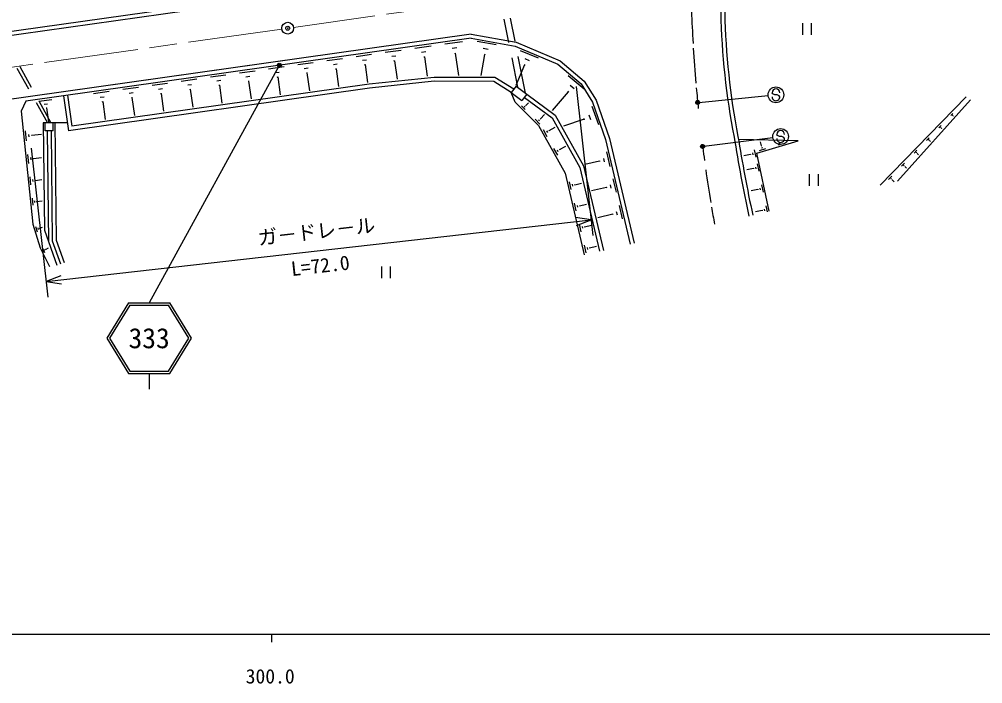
# Model space of a CAD drawing. Units: millimetres, scale not verified. Extents: x 40000 to 680000, y 20000 to 380000.
# Drawn here: x 335932 to 458459, y 198715 to 283215 of the extents above; entities that cross this region are included whole.
import ezdxf
from ezdxf.enums import TextEntityAlignment as Align

# ---------------------------------------------------------------- set-up
doc = ezdxf.new("R2010")
doc.units = ezdxf.units.MM
doc.header["$LTSCALE"] = 1000
doc.header["$PDMODE"] = 32
doc.header["$PDSIZE"] = 500
doc.linetypes.add('CHAIN', pattern=[18.5, 12, -1.5, 3.5, -1.5])
for name, color, linetype, lineweight in [('M-BGD', 7, 'Continuous', 25), ('M-BMK', 2, 'CHAIN', 13), ('M-BMK-SRVR', 3, 'Continuous', 25), ('M-STR-STRC', 7, 'Continuous', 25), ('M-TTL-BAND', 7, 'Continuous', 25)]:
    doc.layers.add(name, color=color, linetype=linetype, lineweight=lineweight)
doc.styles.add('@ＭＳ ゴシック', font='')
doc.styles.add('ＭＳ ゴシック', font='')
doc.styles.get('@ＭＳ ゴシック').set_extended_font_data('@MS Gothic')
doc.styles.get('ＭＳ ゴシック').set_extended_font_data('MS Gothic')

msp = doc.modelspace()

# ---------------------------------------------------------------- linework, layer by layer
at = {"layer": 'M-BGD'}
for p, q in [((392284, 289258), (319693, 278989)), ((392182, 289748), (330320, 280998)), ((397563, 283207), (398157, 280266)), ((398347, 283365), (398941, 280425)), ((435524, 282737), (435524, 281237)), ((436649, 282737), (436649, 281237)), ((393405, 281336), (324711, 271620)), ((393394, 280830), (336750, 272817)), ((393394, 280830), (399000, 279806)), ((393405, 281336), (399144, 280288)), ((386233, 279541), (388312, 279834)), ((390063, 280081), (392315, 280398)), ((391003, 279524), (391566, 279604)), ((394164, 280435), (396597, 279991)), ((394943, 279539), (395551, 279427)), ((399000, 279806), (404438, 277508)), ((399144, 280288), (404703, 277940)), ((375060, 277967), (377032, 278244)), ((378765, 278489), (380735, 278766)), ((382468, 279011), (384483, 279294)), ((383309, 278513), (383812, 278584)), ((387101, 279027), (387621, 279100)), ((387384, 278431), (387514, 278449)), ((387449, 278440), (387794, 275988)), ((391309, 278878), (391450, 278898)), ((391380, 278888), (391777, 276068)), ((395114, 278753), (394621, 276057)), ((395038, 278767), (395190, 278739)), ((398553, 278306), (399308, 274569)), ((399337, 278464), (400273, 273832)), ((399641, 279264), (401919, 278301)), ((400206, 278220), (400776, 277979)), ((370631, 278115), (271561, 264101)), ((335637, 277001), (337095, 274380)), ((335987, 277196), (337445, 274574)), ((367648, 276922), (369622, 277200)), ((371355, 277444), (373327, 277722)), ((372178, 276957), (372671, 277026)), ((375883, 277479), (376376, 277549)), ((376151, 276914), (376274, 276931)), ((376213, 276922), (376532, 274657)), ((379587, 278002), (380080, 278071)), ((379855, 277436), (379978, 277454)), ((379917, 277445), (380236, 275181)), ((383583, 277935), (383709, 277953)), ((383646, 277944), (383978, 275584)), ((400203, 277416), (399094, 274791)), ((400131, 277446), (400274, 277386)), ((404438, 277508), (407388, 275020)), ((404703, 277940), (407770, 275352)), ((360232, 275877), (362208, 276155)), ((363941, 276400), (365916, 276678)), ((364765, 275912), (365258, 275981)), ((368472, 276434), (368965, 276504)), ((368740, 275868), (368864, 275886)), ((368802, 275877), (369122, 273609)), ((372446, 276391), (372569, 276408)), ((372508, 276400), (372827, 274133)), ((388677, 275830), (380427, 274956)), ((396411, 275805), (388677, 275830)), ((398813, 274321), (396411, 275805)), ((405752, 276073), (407779, 274363)), ((380427, 274956), (342614, 269607)), ((349102, 274308), (351080, 274587)), ((352813, 274831), (354791, 275110)), ((356523, 275354), (358500, 275633)), ((357348, 274866), (357842, 274935)), ((361057, 275389), (361551, 275458)), ((361326, 274822), (361449, 274840)), ((361387, 274831), (361707, 272560)), ((365033, 275345), (365157, 275363)), ((365095, 275354), (365415, 273085)), ((388703, 275330), (380489, 274460)), ((396268, 275306), (388703, 275330)), ((398508, 273922), (396268, 275306)), ((399115, 274716), (398508, 273922)), ((399115, 274716), (400466, 273685)), ((405999, 274824), (406506, 274396)), ((406737, 274671), (408879, 255719)), ((407388, 275020), (408849, 272691)), ((407770, 275352), (409303, 272908)), ((341558, 273498), (342189, 269042)), ((342053, 273568), (342614, 269607)), ((380489, 274460), (342189, 269042)), ((345389, 273785), (347369, 274064)), ((346215, 273296), (346710, 273366)), ((349927, 273819), (350422, 273889)), ((350196, 273252), (350320, 273269)), ((350258, 273261), (350579, 270986)), ((353638, 274343), (354133, 274412)), ((353907, 273776), (354031, 273793)), ((353969, 273784), (354289, 271511)), ((357617, 274299), (357740, 274316)), ((357679, 274308), (357999, 272036)), ((399008, 272680), (398508, 273922)), ((398508, 273922), (399859, 272890)), ((400466, 273685), (399859, 272890)), ((400163, 273287), (403716, 270678)), ((400466, 273685), (404100, 271017)), ((405739, 274002), (403720, 271609)), ((405676, 274055), (405802, 273948)), ((456347, 273333), (445431, 262125)), ((336750, 272817), (336165, 271520)), ((338067, 272632), (339506, 270045)), ((338417, 272826), (339963, 270045)), ((338438, 272804), (340055, 273033)), ((339113, 272405), (339518, 272462)), ((346485, 272728), (346608, 272746)), ((346547, 272737), (346867, 270461)), ((401969, 269705), (399008, 272680)), ((399819, 272219), (400287, 271749)), ((400135, 272184), (400252, 272066)), ((400320, 272280), (400350, 272250)), ((400335, 272265), (400676, 272604)), ((408764, 272173), (409576, 269830)), ((408849, 272691), (410499, 267929)), ((409303, 272908), (410980, 268068)), ((447626, 262642), (456911, 272984)), ((336165, 271520), (337647, 257142)), ((339334, 271941), (339435, 271955)), ((339384, 271948), (339635, 270178)), ((402204, 270549), (402743, 271086)), ((404100, 271017), (407697, 264559)), ((408366, 271051), (408569, 270465)), ((454387, 270962), (454658, 271240)), ((454572, 270985), (454640, 271055)), ((454681, 270930), (454698, 270947)), ((454689, 270938), (454716, 270913)), ((342046, 270048), (338975, 270044)), ((338975, 270044), (339121, 256400)), ((339235, 269045), (339234, 270045)), ((340235, 269046), (340234, 270046)), ((340475, 270046), (340635, 255118)), ((401540, 270491), (402142, 269886)), ((401947, 270444), (402097, 270293)), ((401969, 269705), (405344, 263647)), ((402185, 270568), (402222, 270530)), ((403716, 270678), (407227, 264377)), ((407764, 270514), (405164, 269613)), ((407739, 270587), (407790, 270441)), ((452866, 269401), (453169, 269711)), ((336674, 269019), (336806, 267740)), ((337107, 268579), (337140, 268259)), ((337503, 268499), (337512, 268419)), ((337508, 268459), (338741, 268586)), ((340235, 269046), (339235, 269045)), ((339485, 269045), (339636, 254941)), ((339985, 269045), (340135, 255030)), ((402537, 269200), (403023, 268326)), ((402981, 269018), (403103, 268800)), ((403289, 269082), (403319, 269028)), ((403304, 269055), (404090, 269493)), ((453073, 269427), (453148, 269504)), ((453194, 269365), (453213, 269384)), ((453204, 269375), (453274, 269306)), ((410499, 267929), (413632, 254633)), ((410980, 268068), (414119, 254747)), ((434969, 267735), (427391, 267915)), ((429739, 266173), (434969, 267735)), ((430332, 267122), (430186, 267611)), ((430307, 267115), (430356, 267129)), ((432476, 267251), (432869, 267369)), ((432588, 267413), (432687, 267443)), ((432590, 267542), (432615, 267549)), ((432602, 267546), (432600, 267553)), ((451315, 267808), (451649, 268151)), ((451543, 267836), (451626, 267922)), ((451677, 267768), (451698, 267790)), ((451687, 267779), (451802, 267667)), ((336983, 266029), (337100, 264888)), ((337426, 266834), (339569, 247883)), ((403875, 266797), (404362, 265924)), ((404319, 266616), (404441, 266397)), ((404627, 266680), (404658, 266625)), ((404642, 266653), (405429, 267091)), ((410613, 266355), (411050, 264502)), ((428916, 266034), (428073, 265858)), ((428910, 266064), (428922, 266005)), ((429177, 266213), (429227, 265975)), ((429387, 266630), (429587, 265678)), ((431286, 258792), (429739, 266173)), ((430081, 266536), (430863, 266769)), ((430304, 266858), (430499, 266916)), ((449732, 266182), (450098, 266558)), ((449982, 266213), (450073, 266307)), ((450129, 266139), (450151, 266162)), ((450140, 266151), (450300, 265995)), ((337369, 265636), (337398, 265351)), ((337722, 265565), (337730, 265493)), ((337726, 265529), (338773, 265637)), ((409720, 265167), (407876, 264732)), ((409706, 265224), (409734, 265109)), ((410221, 265529), (410330, 265066)), ((429765, 264831), (429964, 263879)), ((448116, 264523), (448515, 264933)), ((448388, 264557), (448488, 264660)), ((405344, 263647), (407792, 253257)), ((407227, 264377), (409739, 253715)), ((407697, 264559), (410225, 253830)), ((429293, 264235), (428450, 264059)), ((429287, 264265), (429300, 264206)), ((429554, 264414), (429604, 264176)), ((436397, 263534), (436397, 262034)), ((437522, 263534), (437522, 262034)), ((448548, 264476), (448573, 264502)), ((448561, 264489), (448768, 264287)), ((337277, 263174), (337381, 262165)), ((337619, 262826), (337645, 262574)), ((337931, 262763), (337938, 262700)), ((337934, 262732), (338803, 262821)), ((405865, 262524), (406095, 261551)), ((406243, 262228), (406301, 261985)), ((406564, 262175), (407440, 262381)), ((411420, 262930), (411822, 261227)), ((446467, 262830), (446899, 263274)), ((446762, 262867), (446870, 262978)), ((446936, 262779), (446963, 262807)), ((446949, 262793), (447204, 262545)), ((406557, 262205), (406571, 262145)), ((410599, 261838), (408701, 261391)), ((410586, 261891), (410611, 261785)), ((411060, 262171), (411160, 261745)), ((429851, 261570), (429006, 261393)), ((429845, 261600), (429858, 261540)), ((430112, 261749), (430162, 261511)), ((430323, 262166), (430523, 261213)), ((337558, 260447), (337649, 259564)), ((337857, 260143), (337880, 259922)), ((338131, 260088), (338136, 260032)), ((338133, 260060), (338832, 260132)), ((406496, 259847), (406725, 258874)), ((406874, 259551), (406931, 259308)), ((407188, 259529), (407202, 259468)), ((407195, 259498), (408071, 259705)), ((411862, 258764), (411963, 258339)), ((412223, 259524), (412624, 257820)), ((430409, 258903), (429562, 258725)), ((430403, 258933), (430416, 258873)), ((430671, 259082), (430721, 258843)), ((430882, 259500), (431043, 258735)), ((339344, 249870), (408655, 257706)), ((408655, 257706), (406677, 258003)), ((406793, 256975), (408655, 257706)), ((411402, 258431), (409503, 257984)), ((411389, 258484), (411414, 258378)), ((337647, 257142), (338579, 254128)), ((337995, 256862), (338205, 256184)), ((338277, 256671), (338330, 256501)), ((338500, 256670), (338513, 256628)), ((338507, 256649), (338877, 256763)), ((339121, 256400), (340694, 251948)), ((407127, 257171), (407356, 256197)), ((407505, 256874), (407562, 256631)), ((407818, 256852), (407832, 256791)), ((407825, 256822), (408701, 257028)), ((340135, 255030), (341166, 252115)), ((340635, 255118), (341637, 252281)), ((338579, 254128), (339764, 251757)), ((338869, 254106), (339150, 253543)), ((339143, 253980), (339214, 253839)), ((339339, 254011), (339356, 253976)), ((339348, 253994), (339654, 254147)), ((407757, 254494), (407987, 253521)), ((408135, 254198), (408193, 253954)), ((408449, 254175), (408463, 254114)), ((408456, 254145), (409332, 254351)), ((381992, 251795), (381992, 250295)), ((383117, 251795), (383117, 250295)), ((341206, 250601), (339344, 249870)), ((339344, 249870), (341322, 249573))]:
    msp.add_line(p, q, dxfattribs=at)
for centre, radius, start, end in [((518798, 286024), 93671, 171.42344, 190.94555), ((518798, 286024), 93171, 171.46076, 190.95009), ((617774, 291756), 196500, 182.18252, 183.38638), ((617774, 291756), 196500, 183.56133, 184.86458), ((617774, 291756), 196500, 185.03953, 185.81305), ((632029, 301666), 207903, 189.25238, 192.07101), ((632029, 301666), 207403, 189.25034, 192.06815), ((617774, 291756), 196500, 187.26792, 187.74903), ((617774, 291756), 196500, 188.09893, 189.32359), ((617774, 291756), 196500, 189.49854, 190.14142)]:
    msp.add_arc(centre, radius, start, end, dxfattribs=at)
at = {"layer": 'M-BMK'}
for p, q in [((417796, 288826), (370814, 282181)), ((369328, 281971), (271799, 268175))]:
    msp.add_line(p, q, dxfattribs=at)
at = {"layer": 'M-BMK-SRVR'}
msp.add_circle((370071, 282076), 750, dxfattribs=at)
msp.add_point((370071, 282076), dxfattribs=at)
at = {"layer": 'M-STR-STRC'}
for p, q in [((368930, 277248), (352449, 247162)), ((422356, 272648), (431164, 273509)), ((431764, 273747), (431665, 273865)), ((432009, 273608), (431764, 273747)), ((432310, 273606), (432009, 273608)), ((432555, 273494), (432310, 273606)), ((432661, 273357), (432555, 273494)), ((432360, 268444), (432260, 268562)), ((432605, 268304), (432360, 268444)), ((422983, 267065), (431763, 268178)), ((432905, 268302), (432605, 268304)), ((433150, 268190), (432905, 268302)), ((433256, 268054), (433150, 268190)), ((349813, 247162), (347049, 242662)), ((349980, 246862), (347401, 242662)), ((349813, 247162), (355085, 247162)), ((349980, 246862), (354917, 246862)), ((357497, 242662), (354917, 246862)), ((357849, 242662), (355085, 247162)), ((347049, 242662), (349813, 238162)), ((347401, 242662), (349980, 238462)), ((354917, 238462), (357497, 242662)), ((355085, 238162), (357849, 242662)), ((349813, 238162), (355085, 238162)), ((349980, 238462), (354917, 238462)), ((352449, 238162), (352449, 236162))]:
    msp.add_line(p, q, dxfattribs=at)
for centre, radius in [((369002, 277380), 150), ((369002, 277380), 120), ((369002, 277380), 90), ((369002, 277380), 60), ((369002, 277380), 30), ((432160, 273607), 1000), ((422207, 272634), 150), ((422207, 272634), 120), ((422207, 272634), 90), ((422207, 272634), 60), ((422207, 272634), 30), ((432755, 268303), 1000), ((422834, 267046), 150), ((422834, 267046), 120), ((422834, 267046), 90), ((422834, 267046), 60), ((422834, 267046), 30)]:
    msp.add_circle(centre, radius, dxfattribs=at)
for centre, start, end in [((432161, 273361), 179.55488, 359.55488), ((432165, 273861), 359.55488, 179.55488), ((432760, 268558), 359.55488, 179.55488), ((432756, 268058), 179.55488, 359.55488)]:
    msp.add_arc(centre, 500, start, end, dxfattribs=at)
for p in [(369002, 277380), (422207, 272634), (422834, 267046)]:
    msp.add_point(p, dxfattribs=at)
at = {"layer": 'M-TTL-BAND'}
for p, q in [((40000, 205000), (579000, 205000)), ((368000, 205000), (368000, 204000))]:
    msp.add_line(p, q, dxfattribs=at)

# ---------------------------------------------------------------- texts
at = {"layer": 'M-BGD', "style": 'ＭＳ ゴシック'}
msp.add_text('ガ－ドレ－ル', height=1833, rotation=6.45, dxfattribs=at).set_placement((373887, 254782), align=Align.BOTTOM_CENTER)
at = {"layer": 'M-BGD', "style": '@ＭＳ ゴシック'}
msp.add_text('L=72.0', height=1833, rotation=6.45, dxfattribs=at).set_placement((374112, 252794), align=Align.TOP_CENTER)
at = {"layer": 'M-STR-STRC', "style": 'ＭＳ ゴシック'}
msp.add_text('333', height=2566, dxfattribs=at).set_placement((352449, 242662), align=Align.MIDDLE_CENTER)
at = {"layer": 'M-TTL-BAND', "style": 'ＭＳ ゴシック'}
msp.add_text('300.0', height=1833, dxfattribs=at).set_placement((367844, 198195), align=Align.BOTTOM_CENTER)

doc.saveas('drawing.dxf')
